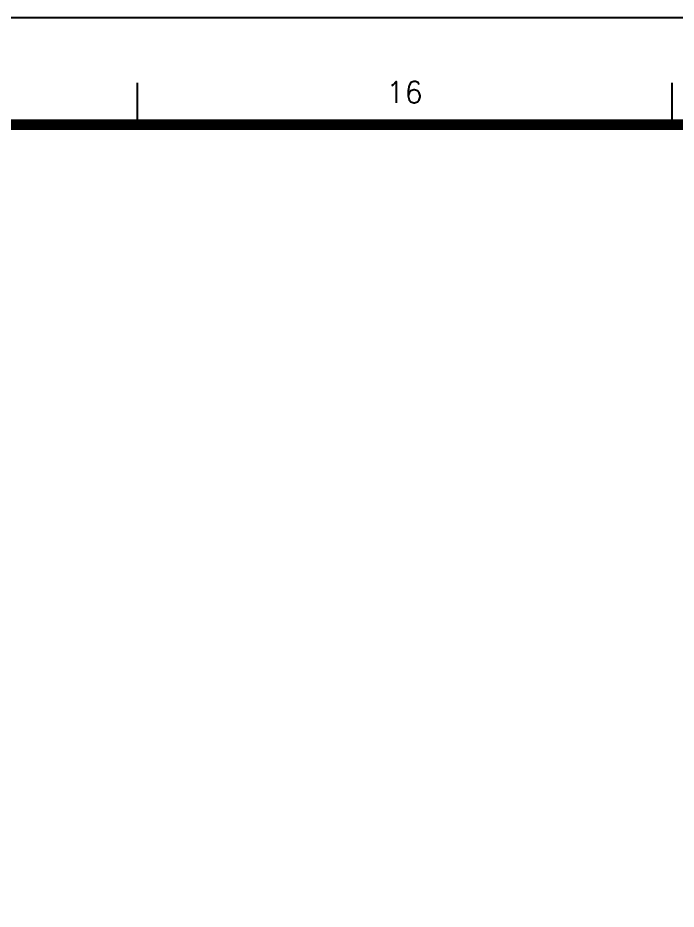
# Model space of a CAD drawing. Header units: inches. Extents: x 0 to 508000, y 0 to 738838.
# Drawn here: x 76385 to 82539, y 112404 to 120738 of the extents above; entities that cross this region are included whole.
import ezdxf
from ezdxf.enums import TextEntityAlignment as Align

# ---------------------------------------------------------------- set-up
doc = ezdxf.new("R2010")
doc.units = ezdxf.units.IN
doc.header["$LTSCALE"] = 1000
doc.header["$MEASUREMENT"] = 0
doc.layers.add('TK', color=7, linetype='Continuous', true_color=0xffffff)
doc.layers.add('ZG-图框层', color=4, linetype='Continuous', true_color=0x00ffff)
doc.styles.add('ISOCP', font='txt.shx', dxfattribs={"height": 0.2, "bigfont": 'gbcbig.shx'})

msp = doc.modelspace()

# ---------------------------------------------------------------- linework, layer by layer
at = {"layer": 'TK', "lineweight": -3}
for p, q in [((77500, 120129.8), (77500, 119738.4)), ((82500, 120129.8), (82500, 119738.4))]:
    msp.add_line(p, q, dxfattribs=at)
at = {"layer": 'ZG-图框层', "lineweight": -3}
msp.add_lwpolyline([(0, 78738.4), (89100, 78738.4), (89100, 120738.4), (0, 120738.4)], close=True, dxfattribs=at)
at = {"layer": 'ZG-图框层', "lineweight": -3, "const_width": 100}
msp.add_lwpolyline([(2500, 79738.4), (88100, 79738.4), (88100, 119738.4), (2500, 119738.4)], close=True, dxfattribs=at)

# ---------------------------------------------------------------- texts
at = {"layer": 'TK', "style": 'ISOCP'}
msp.add_text('16', height=200, dxfattribs=at).set_placement((80000, 120042.3), align=Align.MIDDLE_CENTER)

doc.saveas('drawing.dxf')
